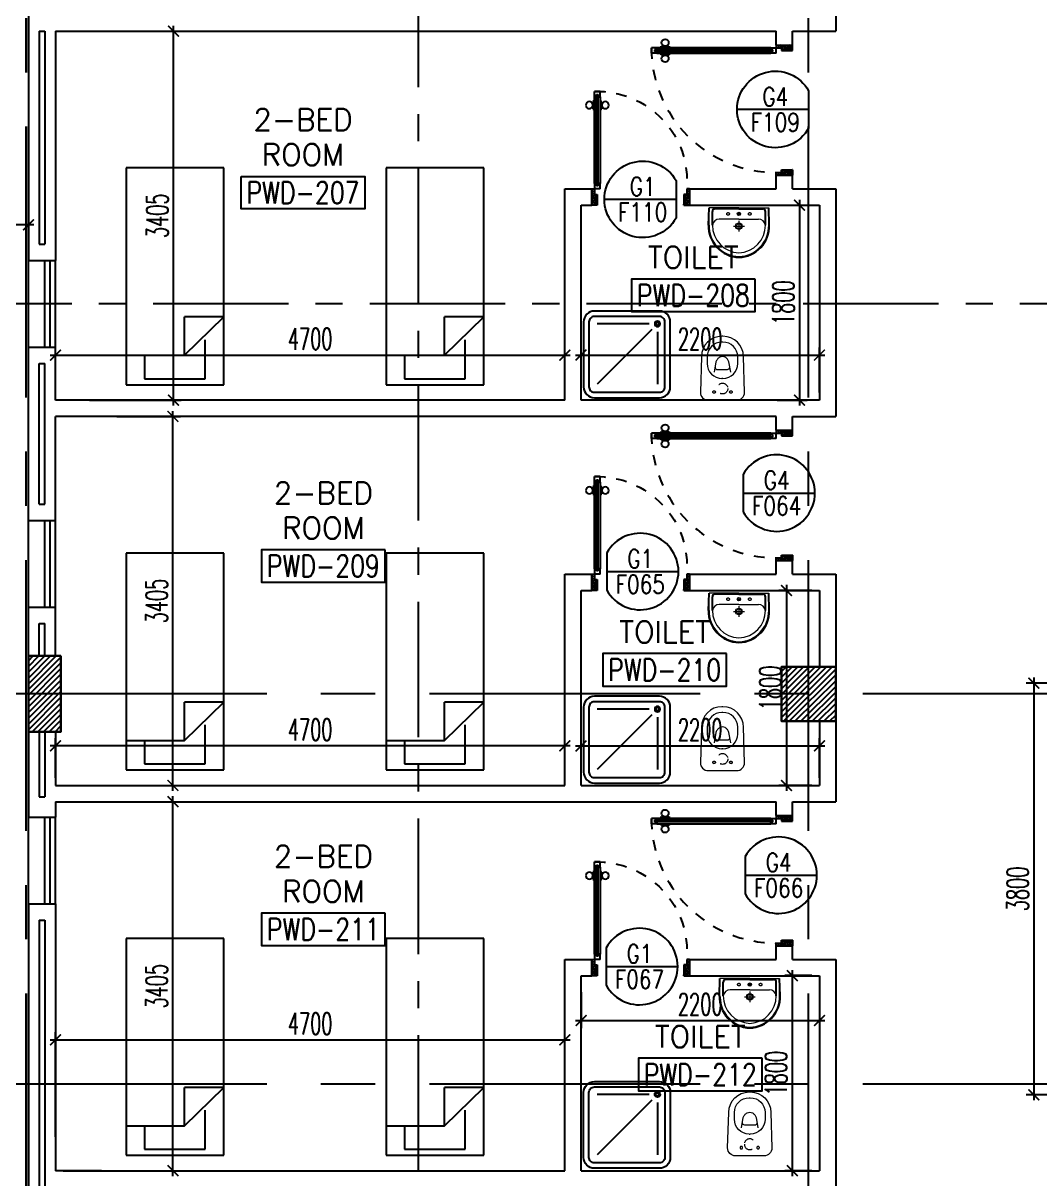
# Model space of a CAD drawing. Extents: x 88852.7 to 88945.7, y 39921.6 to 40001.1.
# Drawn here: x 88902.76 to 88912.14, y 39938.4 to 39949.07 of the extents above; entities that cross this region are included whole.
import ezdxf
from ezdxf.enums import TextEntityAlignment as Align

# ---------------------------------------------------------------- set-up
doc = ezdxf.new("R2010")
doc.units = 0
doc.header["$MEASUREMENT"] = 0
doc.header["$PDMODE"] = 34
for name, pattern in [('CENTER', [2, 1.25, -0.25, 0.25, -0.25]), ('CENTERX2', [4, 2.5, -0.5, 0.5, -0.5]), ('DASHED', [0.75, 0.5, -0.25]), ('HIDDEN', [0.375, 0.25, -0.125]), ('HIDDEN2', [0.1875, 0.125, -0.0625])]:
    doc.linetypes.add(name, pattern=pattern)
doc.layers.get('0').update_dxf_attribs({"linetype": 'CONTINUOUS'})
doc.layers.get('DEFPOINTS').update_dxf_attribs({"linetype": 'CONTINUOUS'})
for name, color, linetype in [('AXES', 11, 'CENTERX2'), ('AXES1', 11, 'CENTER'), ('COL', 2, 'CONTINUOUS'), ('DIM', 4, 'CONTINUOUS'), ('DOOR', 7, 'CONTINUOUS'), ('DOOR-CR', 4, 'CONTINUOUS'), ('DOOR-NO', 3, 'CONTINUOUS'), ('FIX', 3, 'CONTINUOUS'), ('FUR', 4, 'CONTINUOUS'), ('HAT', 8, 'CONTINUOUS'), ('INSUL', 4, 'CONTINUOUS'), ('RM-BOX', 4, 'CONTINUOUS'), ('RM-NAME', 2, 'CONTINUOUS'), ('RM-NO', 2, 'CONTINUOUS'), ('WALL', 2, 'CONTINUOUS'), ('WIN', 3, 'CONTINUOUS')]:
    doc.layers.add(name, color=color, linetype=linetype)
doc.styles.add('ROMANS', font='ROMANS.shx', dxfattribs={"width": 0.6})
doc.dimstyles.new('STANDARD in', dxfattribs={"dimtxt": 0.2, "dimasz": 0.1, "dimexe": 0.07, "dimexo": 0.07, "dimgap": 0.05, "dimtad": 1, "dimdec": 0, "dimlfac": 1000, "dimzin": 0, "dimdsep": 46, "dimtxsty": 'ROMANS', "dimblk": 'ARCHTICK', "dimcen": 0.05, "dimdle": 0.05, "dimclrd": 4, "dimclre": 4, "dimclrt": 2, "dimadec": 0, "dimazin": 0, "dimtfac": 1, "dimtdec": 0, "dimtmove": 2, "dimatfit": 3, "dimfxl": 0, "dimtolj": 1, "dimtzin": 0, "dimarcsym": 0})

# ---------------------------------------------------------------- blocks, each defined once
blk = doc.blocks.new('_ARCHTICK')
at = {"color": 0, "linetype": 'ByBlock', "const_width": 0.15}
blk.add_lwpolyline([(-0.5, -0.5), (0.5, 0.5)], dxfattribs=at)
blk = doc.blocks.new('*D824')
at = {"layer": 'DEFPOINTS', "color": 0, "linetype": 'Continuous'}
for p in [(88909.65, 39947.39), (88909.65, 39945.59), (88909.926, 39945.59)]:
    blk.add_point(p, dxfattribs=at)
at = {"layer": 'DIM', "color": 4, "linetype": 'Continuous', "lineweight": -2}
for p, q in [((88909.72, 39947.39), (88909.996, 39947.39)), ((88909.926, 39947.44), (88909.926, 39945.54)), ((88909.72, 39945.59), (88909.996, 39945.59))]:
    blk.add_line(p, q, dxfattribs=at)
at = {"layer": 'DIM', "color": 4, "linetype": 'Continuous', "lineweight": -2, "xscale": 0.1, "yscale": 0.1, "zscale": 0.1}
for p, rotation in [((88909.926, 39947.39), 90), ((88909.926, 39945.59), 270)]:
    blk.add_blockref('_ARCHTICK', p, dxfattribs=dict(at, rotation=rotation))
at = {"layer": 'DIM', "color": 2, "linetype": 'Continuous', "insert": (88909.776, 39946.49), "char_height": 0.2, "attachment_point": 5, "rotation": 90, "style": 'ROMANS'}
blk.add_mtext('\\A1;1800', dxfattribs=at)
blk = doc.blocks.new('*D305')
at = {"layer": 'DEFPOINTS', "color": 0, "linetype": 'Continuous'}
for p in [(88910.11, 39946.006), (88907.91, 39945.59), (88910.11, 39945.59)]:
    blk.add_point(p, dxfattribs=at)
at = {"layer": 'DIM', "color": 4, "linetype": 'Continuous', "lineweight": -2}
for p, q in [((88907.86, 39946.006), (88910.16, 39946.006)), ((88907.91, 39945.66), (88907.91, 39946.076)), ((88910.11, 39945.66), (88910.11, 39946.076))]:
    blk.add_line(p, q, dxfattribs=at)
at = {"layer": 'DIM', "color": 4, "linetype": 'Continuous', "lineweight": -2, "xscale": 0.1, "yscale": 0.1, "zscale": 0.1, "rotation": 180}
blk.add_blockref('_ARCHTICK', (88907.91, 39946.006), dxfattribs=at)
at = {"layer": 'DIM', "color": 4, "linetype": 'Continuous', "lineweight": -2, "xscale": 0.1, "yscale": 0.1, "zscale": 0.1}
blk.add_blockref('_ARCHTICK', (88910.11, 39946.006), dxfattribs=at)
at = {"layer": 'DIM', "color": 2, "linetype": 'Continuous', "insert": (88909.01, 39946.156), "char_height": 0.2, "attachment_point": 5, "style": 'ROMANS'}
blk.add_mtext('\\A1;2200', dxfattribs=at)
blk = doc.blocks.new('*D304')
at = {"layer": 'DEFPOINTS', "color": 0, "linetype": 'Continuous'}
for p in [(88907.76, 39946.006), (88903.06, 39945.835), (88907.76, 39945.835)]:
    blk.add_point(p, dxfattribs=at)
at = {"layer": 'DIM', "color": 4, "linetype": 'Continuous', "lineweight": -2}
for p, q in [((88903.01, 39946.006), (88907.81, 39946.006)), ((88903.06, 39945.905), (88903.06, 39946.076)), ((88907.76, 39945.905), (88907.76, 39946.076))]:
    blk.add_line(p, q, dxfattribs=at)
at = {"layer": 'DIM', "color": 4, "linetype": 'Continuous', "lineweight": -2, "xscale": 0.1, "yscale": 0.1, "zscale": 0.1, "rotation": 180}
blk.add_blockref('_ARCHTICK', (88903.06, 39946.006), dxfattribs=at)
at = {"layer": 'DIM', "color": 4, "linetype": 'Continuous', "lineweight": -2, "xscale": 0.1, "yscale": 0.1, "zscale": 0.1}
blk.add_blockref('_ARCHTICK', (88907.76, 39946.006), dxfattribs=at)
at = {"layer": 'DIM', "color": 2, "linetype": 'Continuous', "insert": (88905.41, 39946.156), "char_height": 0.2, "attachment_point": 5, "style": 'ROMANS'}
blk.add_mtext('\\A1;4700', dxfattribs=at)
blk = doc.blocks.new('*D303')
at = {"layer": 'DEFPOINTS', "color": 0, "linetype": 'Continuous'}
for p in [(88903.992, 39948.995), (88904.15, 39948.995), (88903.305, 39945.59)]:
    blk.add_point(p, dxfattribs=at)
at = {"layer": 'DIM', "color": 4, "linetype": 'Continuous', "lineweight": -2}
for p, q in [((88904.062, 39948.995), (88904.22, 39948.995)), ((88904.15, 39945.54), (88904.15, 39949.045)), ((88903.375, 39945.59), (88904.22, 39945.59))]:
    blk.add_line(p, q, dxfattribs=at)
at = {"layer": 'DIM', "color": 4, "linetype": 'Continuous', "lineweight": -2, "xscale": 0.1, "yscale": 0.1, "zscale": 0.1}
for p, rotation in [((88904.15, 39948.995), 90), ((88904.15, 39945.59), 270)]:
    blk.add_blockref('_ARCHTICK', p, dxfattribs=dict(at, rotation=rotation))
at = {"layer": 'DIM', "color": 2, "linetype": 'Continuous', "insert": (88904, 39947.292), "char_height": 0.2, "attachment_point": 5, "rotation": 90, "style": 'ROMANS'}
blk.add_mtext('\\A1;3405', dxfattribs=at)
blk = doc.blocks.new('*D302')
at = {"layer": 'DEFPOINTS', "color": 0, "linetype": 'Continuous'}
for p in [(88903.556, 39945.44), (88904.144, 39945.44), (88903.556, 39942.035)]:
    blk.add_point(p, dxfattribs=at)
at = {"layer": 'DIM', "color": 4, "linetype": 'Continuous', "lineweight": -2}
for p, q in [((88903.626, 39945.44), (88904.214, 39945.44)), ((88904.144, 39941.985), (88904.144, 39945.49)), ((88903.626, 39942.035), (88904.214, 39942.035))]:
    blk.add_line(p, q, dxfattribs=at)
at = {"layer": 'DIM', "color": 4, "linetype": 'Continuous', "lineweight": -2, "xscale": 0.1, "yscale": 0.1, "zscale": 0.1}
for p, rotation in [((88904.144, 39945.44), 90), ((88904.144, 39942.035), 270)]:
    blk.add_blockref('_ARCHTICK', p, dxfattribs=dict(at, rotation=rotation))
at = {"layer": 'DIM', "color": 2, "linetype": 'Continuous', "insert": (88903.994, 39943.737), "char_height": 0.2, "attachment_point": 5, "rotation": 90, "style": 'ROMANS'}
blk.add_mtext('\\A1;3405', dxfattribs=at)
blk = doc.blocks.new('*D278')
at = {"layer": 'DEFPOINTS', "color": 0, "linetype": 'ByBlock'}
for p in [(88910.11, 39942.4), (88907.91, 39942.035), (88910.11, 39942.035)]:
    blk.add_point(p, dxfattribs=at)
at = {"layer": 'DIM', "color": 4, "linetype": 'ByBlock', "lineweight": -2}
for p, q in [((88907.91, 39942.105), (88907.91, 39942.47)), ((88910.11, 39942.105), (88910.11, 39942.47)), ((88907.86, 39942.4), (88910.16, 39942.4))]:
    blk.add_line(p, q, dxfattribs=at)
at = {"layer": 'DIM', "color": 4, "linetype": 'ByBlock', "lineweight": -2, "xscale": 0.1, "yscale": 0.1, "zscale": 0.1, "rotation": 180}
blk.add_blockref('_ARCHTICK', (88907.91, 39942.4), dxfattribs=at)
at = {"layer": 'DIM', "color": 4, "linetype": 'ByBlock', "lineweight": -2, "xscale": 0.1, "yscale": 0.1, "zscale": 0.1}
blk.add_blockref('_ARCHTICK', (88910.11, 39942.4), dxfattribs=at)
at = {"layer": 'DIM', "color": 2, "linetype": 'ByBlock', "insert": (88909.01, 39942.55), "char_height": 0.2, "attachment_point": 5, "style": 'ROMANS'}
blk.add_mtext('\\A1;2200', dxfattribs=at)
blk = doc.blocks.new('*D659')
at = {"layer": 'DEFPOINTS', "color": 0, "linetype": 'ByBlock'}
for p in [(88907.91, 39940.197), (88910.11, 39940.197), (88910.11, 39939.866)]:
    blk.add_point(p, dxfattribs=at)
at = {"layer": 'DIM', "color": 4, "linetype": 'ByBlock', "lineweight": -2}
for p, q in [((88907.91, 39940.127), (88907.91, 39939.796)), ((88910.11, 39940.127), (88910.11, 39939.796)), ((88907.86, 39939.866), (88910.16, 39939.866))]:
    blk.add_line(p, q, dxfattribs=at)
at = {"layer": 'DIM', "color": 4, "linetype": 'ByBlock', "lineweight": -2, "xscale": 0.1, "yscale": 0.1, "zscale": 0.1, "rotation": 180}
blk.add_blockref('_ARCHTICK', (88907.91, 39939.866), dxfattribs=at)
at = {"layer": 'DIM', "color": 4, "linetype": 'ByBlock', "lineweight": -2, "xscale": 0.1, "yscale": 0.1, "zscale": 0.1}
blk.add_blockref('_ARCHTICK', (88910.11, 39939.866), dxfattribs=at)
at = {"layer": 'DIM', "color": 2, "linetype": 'ByBlock', "insert": (88909.01, 39940.016), "char_height": 0.2, "attachment_point": 5, "style": 'ROMANS'}
blk.add_mtext('\\A1;2200', dxfattribs=at)
blk = doc.blocks.new('*D276')
at = {"layer": 'DEFPOINTS', "color": 0, "linetype": 'ByBlock'}
for p in [(88910.11, 39940.28), (88909.86, 39938.48), (88910.11, 39938.48)]:
    blk.add_point(p, dxfattribs=at)
at = {"layer": 'DIM', "color": 4, "linetype": 'ByBlock', "lineweight": -2}
for p, q in [((88909.86, 39940.33), (88909.86, 39938.43)), ((88910.04, 39940.28), (88909.79, 39940.28)), ((88910.04, 39938.48), (88909.79, 39938.48))]:
    blk.add_line(p, q, dxfattribs=at)
at = {"layer": 'DIM', "color": 4, "linetype": 'ByBlock', "lineweight": -2, "xscale": 0.1, "yscale": 0.1, "zscale": 0.1}
for p, rotation in [((88909.86, 39940.28), 90), ((88909.86, 39938.48), 270)]:
    blk.add_blockref('_ARCHTICK', p, dxfattribs=dict(at, rotation=rotation))
at = {"layer": 'DIM', "color": 2, "linetype": 'ByBlock', "insert": (88909.71, 39939.38), "char_height": 0.2, "attachment_point": 5, "rotation": 90, "style": 'ROMANS'}
blk.add_mtext('\\A1;1800', dxfattribs=at)
blk = doc.blocks.new('*D274')
at = {"layer": 'DEFPOINTS', "color": 0, "linetype": 'ByBlock'}
for p in [(88903.06, 39941.885), (88904.144, 39941.885), (88903.06, 39938.48)]:
    blk.add_point(p, dxfattribs=at)
at = {"layer": 'DIM', "color": 4, "linetype": 'ByBlock', "lineweight": -2}
for p, q in [((88904.144, 39938.43), (88904.144, 39941.935)), ((88903.13, 39941.885), (88904.214, 39941.885)), ((88903.13, 39938.48), (88904.214, 39938.48))]:
    blk.add_line(p, q, dxfattribs=at)
at = {"layer": 'DIM', "color": 4, "linetype": 'ByBlock', "lineweight": -2, "xscale": 0.1, "yscale": 0.1, "zscale": 0.1}
for p, rotation in [((88904.144, 39941.885), 90), ((88904.144, 39938.48), 270)]:
    blk.add_blockref('_ARCHTICK', p, dxfattribs=dict(at, rotation=rotation))
at = {"layer": 'DIM', "color": 2, "linetype": 'ByBlock', "insert": (88903.994, 39940.182), "char_height": 0.2, "attachment_point": 5, "rotation": 90, "style": 'ROMANS'}
blk.add_mtext('\\A1;3405', dxfattribs=at)
blk = doc.blocks.new('*D275')
at = {"layer": 'DEFPOINTS', "color": 0, "linetype": 'ByBlock'}
for p in [(88907.76, 39939.687), (88903.06, 39938.723), (88907.76, 39938.723)]:
    blk.add_point(p, dxfattribs=at)
at = {"layer": 'DIM', "color": 4, "linetype": 'ByBlock', "lineweight": -2}
for p, q in [((88903.01, 39939.687), (88907.81, 39939.687)), ((88903.06, 39938.793), (88903.06, 39939.757)), ((88907.76, 39938.793), (88907.76, 39939.757))]:
    blk.add_line(p, q, dxfattribs=at)
at = {"layer": 'DIM', "color": 4, "linetype": 'ByBlock', "lineweight": -2, "xscale": 0.1, "yscale": 0.1, "zscale": 0.1, "rotation": 180}
blk.add_blockref('_ARCHTICK', (88903.06, 39939.687), dxfattribs=at)
at = {"layer": 'DIM', "color": 4, "linetype": 'ByBlock', "lineweight": -2, "xscale": 0.1, "yscale": 0.1, "zscale": 0.1}
blk.add_blockref('_ARCHTICK', (88907.76, 39939.687), dxfattribs=at)
at = {"layer": 'DIM', "color": 2, "linetype": 'ByBlock', "insert": (88905.41, 39939.837), "char_height": 0.2, "attachment_point": 5, "style": 'ROMANS'}
blk.add_mtext('\\A1;4700', dxfattribs=at)
blk = doc.blocks.new('*D277')
at = {"layer": 'DEFPOINTS', "color": 0, "linetype": 'ByBlock'}
for p in [(88903.06, 39942.4), (88903.06, 39942.035), (88907.76, 39942.035)]:
    blk.add_point(p, dxfattribs=at)
at = {"layer": 'DIM', "color": 4, "linetype": 'ByBlock', "lineweight": -2}
for p, q in [((88903.06, 39942.105), (88903.06, 39942.47)), ((88907.76, 39942.105), (88907.76, 39942.47)), ((88907.81, 39942.4), (88903.01, 39942.4))]:
    blk.add_line(p, q, dxfattribs=at)
at = {"layer": 'DIM', "color": 4, "linetype": 'ByBlock', "lineweight": -2, "xscale": 0.1, "yscale": 0.1, "zscale": 0.1, "rotation": 180}
blk.add_blockref('_ARCHTICK', (88903.06, 39942.4), dxfattribs=at)
at = {"layer": 'DIM', "color": 4, "linetype": 'ByBlock', "lineweight": -2, "xscale": 0.1, "yscale": 0.1, "zscale": 0.1}
blk.add_blockref('_ARCHTICK', (88907.76, 39942.4), dxfattribs=at)
at = {"layer": 'DIM', "color": 2, "linetype": 'ByBlock', "insert": (88905.41, 39942.55), "char_height": 0.2, "attachment_point": 5, "style": 'ROMANS'}
blk.add_mtext('\\A1;4700', dxfattribs=at)
blk = doc.blocks.new('*D279')
at = {"layer": 'DEFPOINTS', "color": 0, "linetype": 'ByBlock'}
for p in [(88910.11, 39943.835), (88909.806, 39942.035), (88910.11, 39942.035)]:
    blk.add_point(p, dxfattribs=at)
at = {"layer": 'DIM', "color": 4, "linetype": 'ByBlock', "lineweight": -2}
for p, q in [((88909.806, 39943.885), (88909.806, 39941.985)), ((88910.04, 39943.835), (88909.736, 39943.835)), ((88910.04, 39942.035), (88909.736, 39942.035))]:
    blk.add_line(p, q, dxfattribs=at)
at = {"layer": 'DIM', "color": 4, "linetype": 'ByBlock', "lineweight": -2, "xscale": 0.1, "yscale": 0.1, "zscale": 0.1}
for p, rotation in [((88909.806, 39943.835), 90), ((88909.806, 39942.035), 270)]:
    blk.add_blockref('_ARCHTICK', p, dxfattribs=dict(at, rotation=rotation))
at = {"layer": 'DIM', "color": 2, "linetype": 'ByBlock', "insert": (88909.656, 39942.935), "char_height": 0.2, "attachment_point": 5, "rotation": 90, "style": 'ROMANS'}
blk.add_mtext('\\A1;1800', dxfattribs=at)
blk = doc.blocks.new('*D290')
at = {"layer": 'DEFPOINTS', "color": 0, "linetype": 'ByBlock'}
for p in [(88912.81, 39942.98), (88912.089, 39939.18), (88912.81, 39939.18)]:
    blk.add_point(p, dxfattribs=at)
at = {"layer": 'DIM', "color": 4, "linetype": 'ByBlock', "lineweight": -2}
for p, q in [((88912.089, 39943.03), (88912.089, 39939.13)), ((88912.74, 39942.98), (88912.019, 39942.98)), ((88912.74, 39939.18), (88912.019, 39939.18))]:
    blk.add_line(p, q, dxfattribs=at)
at = {"layer": 'DIM', "color": 4, "linetype": 'ByBlock', "lineweight": -2, "xscale": 0.1, "yscale": 0.1, "zscale": 0.1}
for p, rotation in [((88912.089, 39942.98), 90), ((88912.089, 39939.18), 270)]:
    blk.add_blockref('_ARCHTICK', p, dxfattribs=dict(at, rotation=rotation))
at = {"layer": 'DIM', "color": 2, "linetype": 'ByBlock', "insert": (88911.939, 39941.08), "char_height": 0.2, "attachment_point": 5, "rotation": 90, "style": 'ROMANS'}
blk.add_mtext('\\A1;3800', dxfattribs=at)
blk = doc.blocks.new('AH20A')
at = {"layer": 'FUR'}
for p, q in [((0, 0.5), (0, -0.5)), ((1, 0.5), (0, 0.5)), ((0.1358, 0.5), (0.1358, -0.0987)), ((1, -0.5), (1, 0.5)), ((0.1358, 0.3112), (0.0277, 0.3112)), ((0.0277, 0.3112), (0.0277, -0.3087)), ((0.1358, -0.0987), (0.3125, -0.5)), ((0.1358, -0.0987), (0.3125, -0.0987)), ((0.3125, -0.5), (0.3125, -0.0987)), ((0.0277, -0.3087), (0.2076, -0.3087)), ((0, -0.5), (1, -0.5))]:
    blk.add_line(p, q, dxfattribs=at)
blk = doc.blocks.new('LAV1')
at = {"layer": 'FIX', "linetype": 'DASHED', "lineweight": 20, "ltscale": 0.05}
for p, q in [((50, 220), (-50, 220)), ((0, 170), (0, 270)), ((0, 170), (0, 270))]:
    blk.add_line(p, q, dxfattribs=at)
at = {"layer": 'FIX', "linetype": 'ByBlock', "ltscale": 0.3}
for p, q in [((-280, 210), (-275, 50)), ((-245, 210), (-245, 85)), ((245, 210), (245, 85)), ((280, 210), (275, 50)), ((0, 60), (-220, 60)), ((0, 60), (220, 60))]:
    blk.add_line(p, q, dxfattribs=at)
at = {"layer": 'FIX', "linetype": 'Continuous', "lineweight": 20}
for p, q in [((-275, 210), (-275, 50)), ((0, 155), (-181, 155)), ((0, 155), (181, 155)), ((275, 210), (275, 50)), ((0, 50), (-275, 50)), ((0, 50), (-252, 50)), ((0, 50), (275, 50)), ((0, 50), (252, 50))]:
    blk.add_line(p, q, dxfattribs=at)
at = {"layer": 'FIX', "lineweight": 20}
for p, q in [((16, 107), (-15, 107)), ((0, 92), (0, 123))]:
    blk.add_line(p, q, dxfattribs=at)
for centre, radius in [((0, 220), 29.5), ((0, 220), 22.5), ((0, 107), 15.5)]:
    blk.add_circle(centre, radius, dxfattribs=at)
at = {"layer": 'FIX', "linetype": 'HIDDEN', "lineweight": 20, "ltscale": 0.05}
for centre in [(-100, 107), (100, 107)]:
    blk.add_circle(centre, 12.4, dxfattribs=at)
at = {"layer": 'FIX', "linetype": 'ByBlock', "ltscale": 0.3}
for centre, radius, start, end in [((7, 220), 287, 91.3776, 182.0064), ((-7, 220), 287, 357.9936, 88.6224), ((-220, 85), 24.9, 179.7021, 269.9486), ((220, 85), 24.9, 270.0514, 0.2979)]:
    blk.add_arc(centre, radius, start, end, dxfattribs=at)
at = {"layer": 'FIX', "linetype": 'Continuous', "lineweight": 20}
for centre, radius, start, end in [((8, 217), 283, 91.6988, 181.351), ((8, 212), 253, 91.7328, 180.4884), ((-8, 217), 283, 358.649, 88.3012), ((-8, 212), 253, 359.5116, 88.2672), ((-179, 222), 66.9, 190.2006, 268.0786), ((179, 222), 66.9, 271.9214, 349.7994)]:
    blk.add_arc(centre, radius, start, end, dxfattribs=at)
blk = doc.blocks.new('WC1')
at = {"layer": 'FIX', "lineweight": 20}
for p, q in [((-210, 204), (-538, 194)), ((-475, 141), (-538, 141)), ((-137, 0), (-137, 131)), ((-727, 5), (-727, -5)), ((-674, 5), (-674, -5)), ((-534, 24), (-540, 0)), ((-540, 0), (-534, -24)), ((-395, 76), (-490, 60)), ((-339, 5), (-339, -5)), ((-137, -131), (-137, 0)), ((-490, -60), (-395, -76)), ((-538, -141), (-475, -141)), ((-538, -194), (-210, -204)), ((-213, -204), (-210, -204))]:
    blk.add_line(p, q, dxfattribs=at)
at = {"layer": 'FIX', "linetype": 'Continuous', "lineweight": 20}
blk.add_line((-420, -47), (-420, 45), dxfattribs=at)
at = {"layer": 'FIX', "linetype": 'HIDDEN2', "lineweight": 20, "ltscale": 0.3}
blk.add_circle((-245, 0), 49.8, dxfattribs=at)
at = {"layer": 'FIX', "linetype": 'HIDDEN', "lineweight": 20, "ltscale": 0.05}
for centre in [(-213, 78), (-213, -77)]:
    blk.add_circle(centre, 11.6, dxfattribs=at)
at = {"layer": 'FIX', "lineweight": 20}
for centre, radius, start, end in [((-538, 5), 189, 90, 180), ((-538, 5), 136, 90, 180), ((-475, 5), 136, 360, 90), ((-210, 131), 73, 360, 90), ((-473, -7), 68.2, 128.9242, 152.8468), ((-464, -18), 82, 108.496, 128.9242), ((-538, -5), 189, 180, 270), ((-538, -5), 136, 180, 270), ((-473, 7), 68.2, 207.1532, 231.0758), ((-464, 18), 82, 231.0758, 251.504), ((-475, -5), 136, 270, 0), ((-210, -131), 73, 270, 0)]:
    blk.add_arc(centre, radius, start, end, dxfattribs=at)
at = {"layer": 'FIX', "linetype": 'Continuous', "lineweight": 20}
for centre, start, end in [((-443, 46), 357.6662, 91.6121), ((-442, -46), 268.3879, 2.3338)]:
    blk.add_arc(centre, 22.3, start, end, dxfattribs=at)
blk = doc.blocks.new('SHR1')
at = {"layer": 'FIX'}
for p, q in [((-196, 196), (-700, 700)), ((-143, 218), (-143, 700)), ((-218, 143), (-700, 143))]:
    blk.add_line(p, q, dxfattribs=at)
for points in [[(-825, 125), (-825, 725, -0.414214), (-725, 825), (-125, 825, -0.414214), (-25, 725), (-25, 125, -0.414214), (-125, 25), (-725, 25, -0.414214)], [(-775, 125), (-775, 725, -0.414214), (-725, 775), (-125, 775, -0.414214), (-75, 725), (-75, 125, -0.414214), (-125, 75), (-725, 75, -0.414214)]]:
    blk.add_lwpolyline(points, format="xyb", close=True, dxfattribs=at)
for radius in [25, 15]:
    blk.add_circle((-143, 143), radius, dxfattribs=at)
blk = doc.blocks.new('DOOR90')
at = {"layer": 'DOOR', "linetype": 'ByBlock'}
for p, q in [((0, 0), (-150, 0)), ((-200, -25), (-1000, -25)), ((-200, -42), (-1000, -42)), ((-200, -58), (-1000, -58)), ((-1000, -75), (-200, -75))]:
    blk.add_line(p, q, dxfattribs=at)
at = {"layer": 'DOOR', "color": 0, "linetype": 'ByBlock'}
for p, q in [((-150, 0), (-150, -25)), ((-150, 0), (0, 0)), ((0, -50), (0, 0)), ((-1050, -25), (-1050, -75)), ((-1050, -75), (-1050, -25)), ((-1000, -25), (-1050, -25)), ((-1000, -75), (-1050, -75)), ((-1020, -42), (-1020, -58)), ((-1000, -42), (-1020, -42)), ((-1000, -58), (-1020, -58)), ((-1000, -25), (-1000, -42)), ((-1000, -58), (-1000, -75)), ((-968, -25), (-968, -18)), ((-878, -18), (-968, -18)), ((-968, -75), (-968, -82)), ((-878, -82), (-968, -82)), ((-955, -18), (-955, -9)), ((-955, -9), (-890, -9)), ((-955, -18), (-890, -18)), ((-955, -82), (-955, -91)), ((-955, -82), (-890, -82)), ((-955, -91), (-890, -91)), ((-890, -18), (-890, -9)), ((-890, -82), (-890, -91)), ((-878, -25), (-878, -18)), ((-878, -75), (-878, -82)), ((-200, -42), (-200, -25)), ((-200, -25), (-150, -25)), ((-180, -42), (-200, -42)), ((-200, -75), (-200, -58)), ((-200, -58), (-180, -58)), ((-150, -75), (-200, -75)), ((-180, -58), (-180, -42)), ((-150, -75), (-150, -25)), ((-150, -25), (-100, -25)), ((-100, -25), (-100, -50)), ((-100, -50), (0, -50)), ((-100, -850), (0, -850)), ((-100, -875), (-100, -850)), ((0, -850), (0, -900)), ((-150, -900), (-150, -875)), ((-150, -875), (-100, -875)), ((0, -900), (-150, -900)), ((-150, -900), (0, -900))]:
    blk.add_line(p, q, dxfattribs=at)
at = {"layer": 'DOOR', "color": 9, "linetype": 'ByBlock'}
for p, q in [((0, -50), (-114, 0)), ((0, -50), (-40, 0)), ((0, -50), (-100, -37)), ((0, -850), (-114, -900)), ((0, -850), (-100, -863)), ((0, -850), (-40, -900))]:
    blk.add_line(p, q, dxfattribs=at)
at = {"layer": 'DOOR', "color": 0, "linetype": 'ByBlock'}
for centre in [(-923, 24), (-923, -124)]:
    blk.add_circle(centre, 32.4, dxfattribs=at)
at = {"layer": 'DOOR', "color": 9, "linetype": 'ByBlock'}
for centre, radius, start, end in [((0, -50), 74.4, 137.7764, 180), ((0, -50), 54.4, 113.2074, 180), ((0, -50), 154, 161.1053, 166.2858), ((0, -50), 134, 158.1598, 169.28), ((0, -50), 114, 154.0838, 167.3774), ((0, -50), 94.4, 148.0182, 180), ((0, -50), 34.4, 90, 180), ((0, -50), 14.4, 90, 180), ((0, -850), 94.4, 180, 211.9818), ((0, -850), 74.4, 180, 222.2236), ((0, -850), 54.4, 180, 246.7926), ((0, -850), 34.4, 180, 270), ((0, -850), 14.4, 180, 270), ((0, -850), 154, 193.7142, 198.8947), ((0, -850), 134, 190.72, 201.8402)]:
    blk.add_arc(centre, radius, start, end, dxfattribs=at)
at = {"layer": 'DOOR', "linetype": 'HIDDEN', "ltscale": 0.5}
blk.add_arc((-222, -50), 828, 178.2701, 275.003, dxfattribs=at)
blk = doc.blocks.new('DOOR100')
at = {"layer": 'DOOR', "color": 0, "linetype": 'ByBlock'}
for p, q in [((-76, 1251), (-76, 1301)), ((-76, 1301), (-26, 1301)), ((-26, 1301), (-76, 1301)), ((-26, 1251), (-26, 1301)), ((-92, 1206), (-92, 1141)), ((-83, 1206), (-92, 1206)), ((-83, 1129), (-83, 1219)), ((-76, 1219), (-83, 1219)), ((-83, 1206), (-83, 1141)), ((-59, 1251), (-76, 1251)), ((-59, 1251), (-59, 1271)), ((-43, 1271), (-59, 1271)), ((-43, 1251), (-43, 1271)), ((-26, 1251), (-43, 1251)), ((-26, 1219), (-19, 1219)), ((-19, 1129), (-19, 1219)), ((-19, 1206), (-19, 1141)), ((-19, 1206), (-10, 1206)), ((-10, 1206), (-10, 1141)), ((-83, 1141), (-92, 1141)), ((-76, 1129), (-83, 1129)), ((-26, 1129), (-19, 1129)), ((-19, 1141), (-10, 1141)), ((-1201, 0), (-1201, 150)), ((-1201, 150), (-1176, 150)), ((-1201, 150), (-1201, 0)), ((-1176, 150), (-1176, 100)), ((-76, 200), (-59, 200)), ((-76, 150), (-76, 200)), ((-76, 150), (-26, 150)), ((-59, 200), (-59, 180)), ((-59, 180), (-43, 180)), ((-43, 200), (-26, 200)), ((-43, 180), (-43, 200)), ((-26, 200), (-26, 150)), ((-1, 150), (-26, 150)), ((-26, 150), (-26, 100)), ((-1, 150), (-1, 0)), ((-1151, 0), (-1201, 0)), ((-1176, 100), (-1151, 100)), ((-1151, 100), (-1151, 0)), ((-51, 100), (-51, 0)), ((-26, 100), (-51, 100)), ((-51, 0), (-1, 0))]:
    blk.add_line(p, q, dxfattribs=at)
at = {"layer": 'DOOR', "linetype": 'ByBlock'}
for p, q in [((-76, 1251), (-76, 200)), ((-59, 200), (-59, 1251)), ((-43, 200), (-43, 1251)), ((-26, 200), (-26, 1251))]:
    blk.add_line(p, q, dxfattribs=at)
at = {"layer": 'DOOR', "color": 9, "linetype": 'ByBlock'}
for p, q in [((-1151, 0), (-1201, 114)), ((-51, 0), (-1, 114)), ((-1151, 0), (-1201, 40)), ((-1151, 0), (-1164, 100)), ((-51, 0), (-38, 100)), ((-51, 0), (-1, 40))]:
    blk.add_line(p, q, dxfattribs=at)
at = {"layer": 'DOOR', "color": 0, "linetype": 'ByBlock'}
for centre in [(-125, 1174), (22, 1174)]:
    blk.add_circle(centre, 32.4, dxfattribs=at)
at = {"layer": 'DOOR', "linetype": 'HIDDEN', "ltscale": 0.5}
blk.add_arc((-27, 152), 1149, 89.961, 180.0931, dxfattribs=at)
at = {"layer": 'DOOR', "color": 9, "linetype": 'ByBlock'}
for centre, radius, start, end in [((-1151, 0), 154, 103.7142, 108.8947), ((-1151, 0), 134, 100.72, 111.8402), ((-51, 0), 134, 68.1598, 79.28), ((-51, 0), 114, 64.0838, 77.3774), ((-51, 0), 154, 71.1053, 76.2858), ((-1151, 0), 94.4, 90, 121.9818), ((-1151, 0), 74.4, 90, 132.2236), ((-1151, 0), 54.4, 90, 156.7926), ((-1151, 0), 34.4, 90, 180), ((-1151, 0), 14.4, 90, 180), ((-51, 0), 94.4, 58.0182, 90), ((-51, 0), 74.4, 47.7764, 90), ((-51, 0), 54.4, 23.2074, 90), ((-51, 0), 34.4, 0, 90), ((-51, 0), 14.4, 0, 90)]:
    blk.add_arc(centre, radius, start, end, dxfattribs=at)
blk = doc.blocks.new('DD1')
at = {"layer": 'DOOR-CR'}
blk.add_line((-308, 0), (353, 0), dxfattribs=at)
blk.add_lwpolyline([(-308, -173, 3.820224), (-308, 173)], format="xyb", close=True, dxfattribs=at)
at = {"layer": 'DOOR-NO', "style": 'ROMANS', "width": 0.8}
for tag, p in [('G', (0, 142)), ('000', (0, -141))]:
    blk.add_attdef(tag, text='', height=204, dxfattribs=at).set_placement(p, align=Align.MIDDLE)
blk = doc.blocks.new('RM1')
at = {"layer": 'RM-BOX'}
blk.add_lwpolyline([(570, -200), (-570, -200), (-570, -500), (570, -500)], close=True, dxfattribs=at)
at = {"layer": 'RM-NAME', "style": 'ROMANS'}
for tag, p in [('ROOMNAME1', (0, 324)), ('ROOMNAME2', (0, 0))]:
    blk.add_attdef(tag, text='', height=200, dxfattribs=at).set_placement(p, align=Align.MIDDLE)
at = {"layer": 'RM-NO', "style": 'ROMANS', "width": 0.8}
blk.add_attdef('ROOMNO', text='', height=200, dxfattribs=at).set_placement((0, -350), align=Align.MIDDLE)
blk = doc.blocks.new('*X85')
at = {"color": 0}
for p, q in [((227929, 132681), (228397, 133150)), ((227929, 132734), (228344, 133150)), ((227929, 132787), (228291, 133150)), ((227929, 132840), (228238, 133150)), ((227929, 132893), (228185, 133150)), ((227929, 132946), (228132, 133150)), ((227929, 132999), (228079, 133150)), ((227929, 133053), (228026, 133150)), ((227929, 133106), (227973, 133150)), ((227950, 132650), (228429, 133128)), ((228003, 132650), (228429, 133075)), ((228056, 132650), (228429, 133022)), ((228109, 132650), (228429, 132969)), ((228162, 132650), (228429, 132916)), ((228215, 132650), (228429, 132863)), ((228268, 132650), (228429, 132810)), ((228321, 132650), (228429, 132757)), ((228374, 132650), (228429, 132704))]:
    blk.add_line(p, q, dxfattribs=at)
blk = doc.blocks.new('COL50')
at = {"layer": 'COL'}
blk.add_lwpolyline([(-250, 250), (-250, -250), (250, -250), (250, 250)], close=True, dxfattribs=at)
blk = doc.blocks.new('C11')
at = {"layer": 'HAT'}
h = blk.add_hatch(dxfattribs=at)
h.set_pattern_fill('ANSI31', color=256, scale=300, style=0)
h.set_pattern_definition([(45, (-248556.182, -75061.005), (-26.5165043, 26.5165043), [])])
h.paths.add_polyline_path([(300, 700), (0, 700), (0, 350), (300, 350)])
h.paths.add_polyline_path([(300, 350), (0, 350), (0, 0), (300, 0)])
at = {"layer": 'COL'}
blk.add_lwpolyline([(300, 700), (300, 0), (0, 0), (0, 700)], close=True, dxfattribs=at)
blk = doc.blocks.new('*D769')
at = {"layer": 'DEFPOINTS', "color": 0, "linetype": 'Continuous'}
for p in [(88901.715, 39947.208), (88901.715, 39946.836), (88902.81, 39946.836)]:
    blk.add_point(p, dxfattribs=at)
at = {"layer": 'DIM', "color": 4, "linetype": 'Continuous', "lineweight": -2}
for p, q in [((88901.715, 39946.906), (88901.715, 39947.278)), ((88902.81, 39946.906), (88902.81, 39947.278)), ((88902.86, 39947.208), (88901.665, 39947.208))]:
    blk.add_line(p, q, dxfattribs=at)
at = {"layer": 'DIM', "color": 4, "linetype": 'Continuous', "lineweight": -2, "xscale": 0.1, "yscale": 0.1, "zscale": 0.1, "rotation": 180}
blk.add_blockref('_ARCHTICK', (88901.715, 39947.208), dxfattribs=at)
at = {"layer": 'DIM', "color": 4, "linetype": 'Continuous', "lineweight": -2, "xscale": 0.1, "yscale": 0.1, "zscale": 0.1}
blk.add_blockref('_ARCHTICK', (88902.81, 39947.208), dxfattribs=at)
at = {"layer": 'DIM', "color": 2, "linetype": 'Continuous', "insert": (88902.263, 39947.358), "char_height": 0.2, "attachment_point": 5, "style": 'ROMANS'}
blk.add_mtext('\\A1;1095', dxfattribs=at)

msp = doc.modelspace()

# ---------------------------------------------------------------- linework, layer by layer
at = {"layer": 'AXES'}
for p, q in [((88910.0103, 39921.6153), (88910.0103, 40000.4279)), ((88902.7903, 39921.6153), (88902.7903, 40000.0779)), ((88902.8103, 39921.6153), (88902.8103, 40000.0779)), ((88945.0103, 39942.8796), (88876.9703, 39942.8796)), ((88945.0103, 39939.2796), (88876.9703, 39939.2796))]:
    msp.add_line(p, q, dxfattribs=at)
at = {"layer": 'AXES1'}
for p, q in [((88906.4103, 39928.4796), (88906.4103, 39987.2996)), ((88935.2103, 39946.4796), (88876.9703, 39946.4796))]:
    msp.add_line(p, q, dxfattribs=at)
at = {"layer": 'INSUL'}
for p, q in [((88902.9103, 39948.9946), (88902.9103, 39947.0296)), ((88902.9103, 39948.9946), (88902.9603, 39948.9946)), ((88902.9603, 39948.9946), (88902.9603, 39947.0296)), ((88902.9103, 39947.0296), (88902.9603, 39947.0296)), ((88902.9103, 39945.9296), (88902.9603, 39945.9296)), ((88902.9103, 39944.6296), (88902.9103, 39945.9296)), ((88902.9603, 39944.6296), (88902.9603, 39945.9296)), ((88902.9103, 39944.6296), (88902.9603, 39944.6296)), ((88902.9103, 39943.5296), (88902.9603, 39943.5296)), ((88902.9103, 39943.2296), (88902.9103, 39943.5296)), ((88902.9603, 39943.2296), (88902.9603, 39943.5296)), ((88902.9103, 39942.5296), (88902.9103, 39941.9296)), ((88902.9603, 39942.5296), (88902.9603, 39941.9296)), ((88902.9103, 39941.9296), (88902.9603, 39941.9296)), ((88902.9103, 39940.7921), (88902.9603, 39940.7921)), ((88902.9103, 39940.7921), (88902.9103, 39938.2796)), ((88902.9603, 39940.7921), (88902.9603, 39938.3296))]:
    msp.add_line(p, q, dxfattribs=at)
at = {"layer": 'WALL'}
for p, q in [((88910.2603, 39949.8296), (88910.2603, 39948.9946)), ((88902.8103, 39949.1446), (88902.8103, 39946.8796)), ((88903.0603, 39948.9946), (88909.7103, 39948.9946)), ((88903.0603, 39948.9946), (88903.0603, 39946.8796)), ((88909.8603, 39948.9946), (88910.2603, 39948.9946)), ((88907.7603, 39947.5396), (88908.0103, 39947.5396)), ((88908.9103, 39947.5396), (88909.7103, 39947.5396)), ((88909.8603, 39947.5396), (88910.2603, 39947.5396)), ((88910.2603, 39947.5396), (88910.2603, 39945.4396)), ((88907.9103, 39947.3896), (88908.0103, 39947.3896)), ((88908.9103, 39947.3896), (88910.1103, 39947.3896)), ((88910.1103, 39947.3896), (88910.1103, 39945.5896)), ((88902.8103, 39946.8796), (88903.0603, 39946.8796)), ((88902.8103, 39946.0796), (88903.0603, 39946.0796)), ((88902.8103, 39944.4796), (88902.8103, 39946.0796)), ((88903.0603, 39945.5896), (88903.0603, 39946.0796)), ((88903.0603, 39944.4796), (88903.0603, 39945.4396)), ((88902.8103, 39944.4796), (88903.0603, 39944.4796)), ((88907.7603, 39943.9846), (88908.0103, 39943.9846)), ((88908.9103, 39943.9846), (88909.7103, 39943.9846)), ((88909.8603, 39943.9846), (88910.2603, 39943.9846)), ((88910.2603, 39943.9846), (88910.2603, 39941.8846)), ((88907.9103, 39943.8346), (88908.0103, 39943.8346)), ((88908.9103, 39943.8346), (88910.1103, 39943.8346)), ((88910.1103, 39943.8346), (88910.1103, 39943.1296)), ((88902.8103, 39943.6796), (88903.0603, 39943.6796)), ((88902.8103, 39943.2296), (88902.8103, 39943.6796)), ((88903.0603, 39943.2296), (88903.0603, 39943.6796)), ((88910.1103, 39942.6296), (88910.1103, 39942.0346)), ((88902.8103, 39942.5296), (88902.8103, 39941.7421)), ((88903.0603, 39942.5296), (88903.0603, 39942.0346)), ((88903.0603, 39942.0346), (88907.7603, 39942.0346)), ((88907.9103, 39942.0346), (88910.1103, 39942.0346)), ((88903.0603, 39941.8846), (88903.0603, 39941.7421)), ((88903.0603, 39941.8846), (88909.7103, 39941.8846)), ((88909.8603, 39941.8846), (88910.2603, 39941.8846)), ((88902.8103, 39941.7421), (88903.0603, 39941.7421)), ((88902.8103, 39940.9421), (88903.0603, 39940.9421)), ((88902.8103, 39940.9421), (88902.8103, 39938.1296)), ((88903.0603, 39940.9421), (88903.0603, 39938.4796)), ((88907.7603, 39940.4296), (88908.0103, 39940.4296)), ((88908.9103, 39940.4296), (88909.7103, 39940.4296)), ((88909.8603, 39940.4296), (88910.2603, 39940.4296)), ((88910.2603, 39940.4296), (88910.2603, 39938.3296)), ((88907.9103, 39940.2796), (88908.0103, 39940.2796)), ((88908.9103, 39940.2796), (88910.1103, 39940.2796)), ((88910.1103, 39940.2796), (88910.1103, 39938.4796)), ((88903.4853, 39938.4796), (88903.0603, 39938.4796)), ((88903.4853, 39938.4796), (88907.7603, 39938.4796)), ((88907.9103, 39938.4796), (88908.8603, 39938.4796)), ((88907.9103, 39938.4796), (88910.1103, 39938.4796))]:
    msp.add_line(p, q, dxfattribs=at)
at = {"layer": 'WALL', "linetype": 'ByBlock'}
for p, q in [((88909.7103, 39948.8671), (88909.7103, 39948.9946)), ((88909.8603, 39948.8671), (88909.8603, 39948.9946)), ((88909.7103, 39948.8671), (88909.8603, 39948.8671)), ((88909.7103, 39947.5396), (88909.7103, 39947.6671)), ((88909.7103, 39947.6671), (88909.8603, 39947.6671)), ((88909.8603, 39947.5396), (88909.8603, 39947.6671)), ((88907.7603, 39945.5896), (88907.7603, 39947.5396)), ((88908.0103, 39947.3896), (88908.0103, 39947.5396)), ((88908.9103, 39947.3896), (88908.9103, 39947.5396)), ((88907.9103, 39945.5896), (88907.9103, 39947.3896)), ((88907.7603, 39945.5896), (88903.0603, 39945.5896)), ((88910.1103, 39945.5896), (88907.9103, 39945.5896)), ((88909.7103, 39945.4396), (88903.0603, 39945.4396)), ((88909.7103, 39945.3121), (88909.7103, 39945.4396)), ((88909.7103, 39945.3121), (88909.7103, 39945.4396)), ((88909.8603, 39945.3121), (88909.8603, 39945.4396)), ((88909.8603, 39945.4396), (88910.2603, 39945.4396)), ((88909.8603, 39945.3121), (88909.8603, 39945.4396)), ((88909.7103, 39945.3121), (88909.8603, 39945.3121)), ((88909.7103, 39945.3121), (88909.8603, 39945.3121)), ((88909.7103, 39943.9846), (88909.7103, 39944.1121)), ((88909.7103, 39944.1121), (88909.8603, 39944.1121)), ((88909.8603, 39943.9846), (88909.8603, 39944.1121)), ((88907.7603, 39942.0346), (88907.7603, 39943.9846)), ((88908.0103, 39943.8346), (88908.0103, 39943.9846)), ((88908.9103, 39943.8346), (88908.9103, 39943.9846)), ((88910.2603, 39943.9846), (88910.2603, 39941.8846)), ((88907.9103, 39942.0346), (88907.9103, 39943.8346)), ((88910.1103, 39943.8346), (88910.1103, 39943.1296)), ((88910.1103, 39942.6296), (88910.1103, 39942.0346)), ((88909.7103, 39941.7571), (88909.7103, 39941.8846)), ((88909.8603, 39941.7571), (88909.8603, 39941.8846)), ((88909.7103, 39941.7571), (88909.8603, 39941.7571)), ((88909.7103, 39940.4296), (88909.7103, 39940.5571)), ((88909.7103, 39940.5571), (88909.8603, 39940.5571)), ((88909.8603, 39940.4296), (88909.8603, 39940.5571)), ((88907.7603, 39938.4796), (88907.7603, 39940.4296)), ((88908.0103, 39940.2796), (88908.0103, 39940.4296)), ((88908.9103, 39940.2796), (88908.9103, 39940.4296)), ((88910.2603, 39940.4296), (88910.2603, 39938.3296)), ((88907.9103, 39938.4796), (88907.9103, 39940.2796)), ((88910.1103, 39940.2796), (88910.1103, 39938.4796))]:
    msp.add_line(p, q, dxfattribs=at)
at = {"layer": 'WALL', "linetype": 'ByBlock', "ltscale": 0.3}
for points in [[(88903.1103, 39943.2296), (88902.8103, 39943.2296), (88902.8103, 39942.5296), (88903.1103, 39942.5296)], [(88909.7603, 39943.1296), (88910.2603, 39943.1296), (88910.2603, 39942.6296), (88909.7603, 39942.6296)]]:
    msp.add_lwpolyline(points, close=True, dxfattribs=at)
at = {"layer": 'WIN'}
for p, q in [((88902.8103, 39946.0796), (88902.8103, 39946.8796)), ((88902.9603, 39946.0796), (88902.9603, 39946.8796)), ((88903.0103, 39946.0796), (88903.0103, 39946.8796)), ((88903.0603, 39946.0796), (88903.0603, 39946.8796)), ((88902.8103, 39943.6796), (88902.8103, 39944.4796)), ((88902.9603, 39943.6796), (88902.9603, 39944.4796)), ((88903.0103, 39943.6796), (88903.0103, 39944.4796)), ((88903.0603, 39943.6796), (88903.0603, 39944.4796)), ((88902.8103, 39940.9421), (88902.8103, 39941.7421)), ((88902.9603, 39940.9421), (88902.9603, 39941.7421)), ((88903.0103, 39940.9421), (88903.0103, 39941.7421)), ((88903.0603, 39940.9421), (88903.0603, 39941.7421))]:
    msp.add_line(p, q, dxfattribs=at)

# ---------------------------------------------------------------- block references
at = {"layer": 'COL', "linetype": 'ByBlock', "xscale": 0.001, "yscale": 0.001, "zscale": 0.001}
msp.add_blockref('C11', (88902.8103, 39942.5296), dxfattribs=at)
at = {"layer": 'COL', "yscale": 0.001, "zscale": 0.001}
for xscale in [-0.001, 0.001]:
    msp.add_blockref('COL50', (88910.0103, 39942.8796), dxfattribs=dict(at, xscale=xscale))
at = {"layer": 'DOOR', "color": 0, "linetype": 'ByBlock', "yscale": 0.001, "zscale": 0.001, "rotation": 90}
for name, p, xscale in [('DOOR100', (88909.8603, 39948.8671), 0.001), ('DOOR90', (88908.0103, 39947.3896), -0.001), ('DOOR100', (88909.8603, 39945.3121), 0.001), ('DOOR90', (88908.0103, 39943.8346), -0.001), ('DOOR100', (88909.8603, 39941.7571), 0.001), ('DOOR90', (88908.0103, 39940.2796), -0.001)]:
    msp.add_blockref(name, p, dxfattribs=dict(at, xscale=xscale))
at = {"layer": 'DOOR-NO'}
ref = msp.add_blockref('DD1', (88909.7027, 39948.2729), dxfattribs=dict(at, xscale=-0.001, yscale=0.001, zscale=0.001))
ref.add_attrib('G', 'G4', dxfattribs={"height": 0.17, "style": 'ROMANS', "width": 0.8}).set_placement((88909.7027, 39948.3908), align=Align.MIDDLE)
ref.add_attrib('000', 'F109', dxfattribs={"height": 0.17, "style": 'ROMANS', "width": 0.8}).set_placement((88909.7027, 39948.155), align=Align.MIDDLE)
ref = msp.add_blockref('DD1', (88908.4789, 39947.4431), dxfattribs=dict(at, xscale=-0.001, yscale=0.001, zscale=0.001))
ref.add_attrib('G', 'G1', dxfattribs={"height": 0.17, "style": 'ROMANS', "width": 0.8}).set_placement((88908.4789, 39947.561), align=Align.MIDDLE)
ref.add_attrib('000', 'F110', dxfattribs={"height": 0.17, "style": 'ROMANS', "width": 0.8}).set_placement((88908.4789, 39947.3252), align=Align.MIDDLE)
ref = msp.add_blockref('DD1', (88909.7155, 39944.7328), dxfattribs=dict(at, xscale=0.001, yscale=0.001, zscale=0.001))
ref.add_attrib('G', 'G4', dxfattribs={"height": 0.17, "style": 'ROMANS', "width": 0.8}).set_placement((88909.7155, 39944.8507), align=Align.MIDDLE)
ref.add_attrib('000', 'F064', dxfattribs={"height": 0.17, "style": 'ROMANS', "width": 0.8}).set_placement((88909.7155, 39944.6149), align=Align.MIDDLE)
ref = msp.add_blockref('DD1', (88908.4566, 39944.0089), dxfattribs=dict(at, xscale=0.001, yscale=0.001, zscale=0.001))
ref.add_attrib('G', 'G1', dxfattribs={"height": 0.17, "style": 'ROMANS', "width": 0.8}).set_placement((88908.4566, 39944.1269), align=Align.MIDDLE)
ref.add_attrib('000', 'F065', dxfattribs={"height": 0.17, "style": 'ROMANS', "width": 0.8}).set_placement((88908.4566, 39943.8911), align=Align.MIDDLE)
ref = msp.add_blockref('DD1', (88909.7338, 39941.2069), dxfattribs=dict(at, xscale=0.001, yscale=0.001, zscale=0.001))
ref.add_attrib('G', 'G4', dxfattribs={"height": 0.17, "style": 'ROMANS', "width": 0.8}).set_placement((88909.7338, 39941.3249), align=Align.MIDDLE)
ref.add_attrib('000', 'F066', dxfattribs={"height": 0.17, "style": 'ROMANS', "width": 0.8}).set_placement((88909.7338, 39941.0891), align=Align.MIDDLE)
ref = msp.add_blockref('DD1', (88908.4496, 39940.3641), dxfattribs=dict(at, xscale=0.001, yscale=0.001, zscale=0.001))
ref.add_attrib('G', 'G1', dxfattribs={"height": 0.17, "style": 'ROMANS', "width": 0.8}).set_placement((88908.4496, 39940.482), align=Align.MIDDLE)
ref.add_attrib('000', 'F067', dxfattribs={"height": 0.17, "style": 'ROMANS', "width": 0.8}).set_placement((88908.4496, 39940.2462), align=Align.MIDDLE)
at = {"layer": 'FIX'}
for name, p, xscale, yscale, zscale, rotation in [('AH20A', (88904.1629, 39945.7332), 2, 0.9, 2, 90), ('AH20A', (88906.5617, 39945.7332), 2, 0.9, 2, 90), ('SHR1', (88908.7583, 39946.4376), -0.001, 0.001, 0.001, 180), ('WC1', (88909.2153, 39945.4526), 0.001, 0.001, 0.001, 270), ('AH20A', (88904.1629, 39942.1782), 2, 0.9, 2, 90), ('AH20A', (88906.5617, 39942.1782), 2, 0.9, 2, 90), ('SHR1', (88908.7583, 39942.8826), -0.001, 0.001, 0.001, 180), ('WC1', (88909.2153, 39942.0346), 0.001, 0.001, 0.001, 270), ('AH20A', (88904.1629, 39938.6232), 2, 0.9, 2, 90), ('AH20A', (88906.5617, 39938.6232), 2, 0.9, 2, 90), ('SHR1', (88908.7583, 39939.3276), 0.001, 0.001, 0.001, 90), ('WC1', (88909.4673, 39938.4796), -0.001, 0.001, 0.001, 90)]:
    msp.add_blockref(name, p, dxfattribs=dict(at, xscale=xscale, yscale=yscale, zscale=zscale, rotation=rotation))
at = {"layer": 'FIX', "linetype": 'ByBlock', "ltscale": 0.3, "xscale": 0.001, "yscale": 0.001, "zscale": 0.001, "rotation": 180}
for p in [(88909.3673, 39947.4158), (88909.3673, 39943.8608), (88909.4673, 39940.3046)]:
    msp.add_blockref('LAV1', p, dxfattribs=at)
at = {"layer": 'HAT', "xscale": 0.001, "yscale": 0.001, "zscale": 0.001}
msp.add_blockref('*X85', (88681.8317, 39809.9798), dxfattribs=at)
at = {"layer": 'RM-NAME'}
ref = msp.add_blockref('RM1', (88905.3447, 39947.8556), dxfattribs=dict(at, xscale=-0.001, yscale=0.001, zscale=0.001))
ref.add_attrib('ROOMNO', 'PWD-207', dxfattribs={"layer": 'RM-NO', "height": 0.2, "style": 'ROMANS', "width": 0.8}).set_placement((88905.3447, 39947.5056), align=Align.MIDDLE)
ref.add_attrib('ROOMNAME2', 'ROOM', dxfattribs={"height": 0.2, "style": 'ROMANS'}).set_placement((88905.3447, 39947.8556), align=Align.MIDDLE)
ref.add_attrib('ROOMNAME1', '2-BED', dxfattribs={"height": 0.2, "style": 'ROMANS'}).set_placement((88905.3447, 39948.1794), align=Align.MIDDLE)
at = {"layer": 'RM-NAME', "xscale": 0.001, "yscale": 0.001, "zscale": 0.001}
for p, values in [((88908.9473, 39946.9078), {'ROOMNO': 'PWD-208', 'ROOMNAME2': 'TOILET'}), ((88905.5327, 39944.4107), {'ROOMNO': 'PWD-209', 'ROOMNAME2': 'ROOM', 'ROOMNAME1': '2-BED'}), ((88908.6826, 39943.4519), {'ROOMNO': 'PWD-210', 'ROOMNAME2': 'TOILET'}), ((88905.5327, 39941.0576), {'ROOMNO': 'PWD-211', 'ROOMNAME2': 'ROOM', 'ROOMNAME1': '2-BED'}), ((88909.0107, 39939.7176), {'ROOMNO': 'PWD-212', 'ROOMNAME2': 'TOILET'})]:
    msp.add_blockref('RM1', p, dxfattribs=at).add_auto_attribs(values)

# ---------------------------------------------------------------- dimensions: what is measured, and where the dimension line sits
at = {"layer": 'DIM', "color": 0, "linetype": 'Continuous'}
for base, p1, p2, picture, middle in [((88904.1501, 39948.9946), (88903.3052, 39945.5896), (88903.9917, 39948.9946), '*D303', (88904.0001, 39947.2921)), ((88904.1435, 39945.4396), (88903.5562, 39942.0346), (88903.5562, 39945.4396), '*D302', (88903.9935, 39943.7371))]:
    dim = msp.add_linear_dim(base=base, p1=p1, p2=p2, angle=90, dimstyle='STANDARD in', dxfattribs=at)
    dim.commit()
    dim.dimension.update_dxf_attribs({"geometry": picture, "text_midpoint": middle})
at = {"layer": 'DIM', "linetype": 'Continuous'}
dim = msp.add_linear_dim(base=(88901.7153, 39947.2076), p1=(88902.8103, 39946.8363), p2=(88901.7153, 39946.8363), dimstyle='STANDARD in', dxfattribs=at)
dim.commit()
dim.dimension.update_dxf_attribs({"geometry": '*D769', "text_midpoint": (88902.2628, 39947.3576)})
dim = msp.add_linear_dim(base=(88909.926, 39945.5896), p1=(88909.6502, 39947.3896), p2=(88909.6502, 39945.5896), angle=90, dimstyle='STANDARD in', dxfattribs=at)
dim.commit()
dim.dimension.update_dxf_attribs({"geometry": '*D824', "text_midpoint": (88909.776, 39946.4896)})
at = {"layer": 'DIM', "color": 0, "linetype": 'Continuous'}
for base, p1, p2, picture, middle in [((88907.7603, 39946.0064), (88903.0603, 39945.8346), (88907.7603, 39945.8346), '*D304', (88905.4103, 39946.1564)), ((88910.1103, 39946.0064), (88907.9103, 39945.5896), (88910.1103, 39945.5896), '*D305', (88909.0103, 39946.1564))]:
    dim = msp.add_linear_dim(base=base, p1=p1, p2=p2, dimstyle='STANDARD in', dxfattribs=at)
    dim.commit()
    dim.dimension.update_dxf_attribs({"geometry": picture, "text_midpoint": middle})
at = {"layer": 'DIM', "linetype": 'ByBlock', "ltscale": 0.3}
for base, p1, p2, picture, middle in [((88909.8059, 39942.0346), (88910.1103, 39943.8346), (88910.1103, 39942.0346), '*D279', (88909.6559, 39942.9346)), ((88912.0892, 39939.1796), (88912.8103, 39942.9796), (88912.8103, 39939.1796), '*D290', (88911.9392, 39941.0796)), ((88904.1435, 39941.8846), (88903.0603, 39938.4796), (88903.0603, 39941.8846), '*D274', (88903.9935, 39940.1821)), ((88909.8603, 39938.4796), (88910.1103, 39940.2796), (88910.1103, 39938.4796), '*D276', (88909.7103, 39939.3796))]:
    dim = msp.add_linear_dim(base=base, p1=p1, p2=p2, angle=90, dimstyle='STANDARD in', dxfattribs=at)
    dim.commit()
    dim.dimension.update_dxf_attribs({"geometry": picture, "text_midpoint": middle})
for base, p1, p2, picture, middle in [((88903.0603, 39942.4004), (88907.7603, 39942.0346), (88903.0603, 39942.0346), '*D277', (88905.4103, 39942.5504)), ((88910.1103, 39942.4004), (88907.9103, 39942.0346), (88910.1103, 39942.0346), '*D278', (88909.0103, 39942.5504)), ((88910.1103, 39939.8657), (88907.9103, 39940.1972), (88910.1103, 39940.1972), '*D659', (88909.0103, 39940.0157)), ((88907.7603, 39939.6872), (88903.0603, 39938.7227), (88907.7603, 39938.7227), '*D275', (88905.4103, 39939.8372))]:
    dim = msp.add_linear_dim(base=base, p1=p1, p2=p2, dimstyle='STANDARD in', dxfattribs=at)
    dim.commit()
    dim.dimension.update_dxf_attribs({"geometry": picture, "text_midpoint": middle})

doc.saveas('drawing.dxf')
